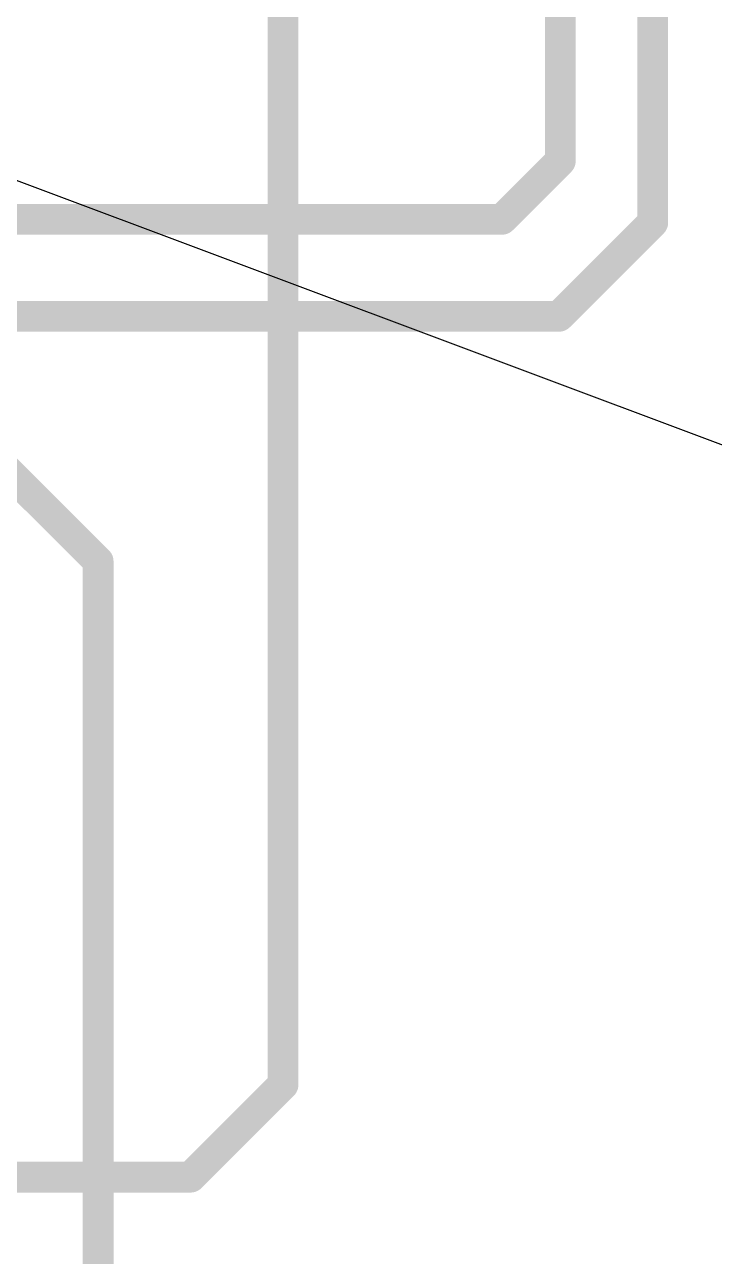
# Model space of a CAD drawing. Extents: x -0.01 to 5.59, y -0.05 to 1.65.
# Drawn here: x 2.9962 to 3.22, y 0.3843 to 0.7843 of the extents above; entities that cross this region are included whole.
import ezdxf

# ---------------------------------------------------------------- set-up
doc = ezdxf.new("R2010")
doc.units = 0
for name, color, linetype in [('1', 22, 'CONTINUOUS'), ('16', 175, 'CONTINUOUS'), ('19', 53, 'CONTINUOUS')]:
    doc.layers.add(name, color=color, linetype=linetype)

msp = doc.modelspace()

# ---------------------------------------------------------------- linework, layer by layer
at = {"layer": '1', "const_width": 0.01}
for points in [[(3.17, 0.74), (3.17, 1.19)], [(3.2, 0.72), (3.2, 1.16)], [(3.151063, 0.721063), (3.17, 0.74)], [(2.917087, 0.721063), (3.151063, 0.721063)], [(3.169567, 0.689567), (3.2, 0.72)], [(2.917087, 0.689567), (3.169567, 0.689567)], [(2.971929, 0.658071), (3.02, 0.61)], [(3.02, 0.61), (3.02, 0.1)]]:
    msp.add_lwpolyline(points, dxfattribs=at)
at = {"layer": '1', "const_width": 0.005}
for points in [[(3.171768, 0.738232, 1), (3.168232, 0.741768)], [(3.1675, 0.74, 1), (3.1725, 0.74)], [(3.149295, 0.722831, 1), (3.152831, 0.719295)], [(3.151063, 0.718563, 1), (3.151063, 0.723563)], [(3.201768, 0.718232, 1), (3.198232, 0.721768)], [(3.1975, 0.72, 1), (3.2025, 0.72)], [(3.167799, 0.691335, 1), (3.171335, 0.687799)], [(3.169567, 0.687067, 1), (3.169567, 0.692067)], [(3.0225, 0.61, 1), (3.0175, 0.61)], [(3.018232, 0.608232, 1), (3.021768, 0.611768)]]:
    msp.add_lwpolyline(points, format="xyb", dxfattribs=at)
at = {"layer": '16', "const_width": 0.01}
for points in [[(3.08, 0.83), (3.08, 0.44)], [(3.05, 0.41), (3.08, 0.44)], [(2.76, 0.41), (3.05, 0.41)]]:
    msp.add_lwpolyline(points, dxfattribs=at)
at = {"layer": '16', "const_width": 0.005}
for points in [[(3.081768, 0.438232, 1), (3.078232, 0.441768)], [(3.0775, 0.44, 1), (3.0825, 0.44)], [(3.048232, 0.411768, 1), (3.051768, 0.408232)], [(3.05, 0.4075, 1), (3.05, 0.4125)]]:
    msp.add_lwpolyline(points, format="xyb", dxfattribs=at)
at = {"layer": '19'}
msp.add_line((2.15, 1.05), (3.35, 0.6), dxfattribs=at)

doc.saveas('drawing.dxf')
